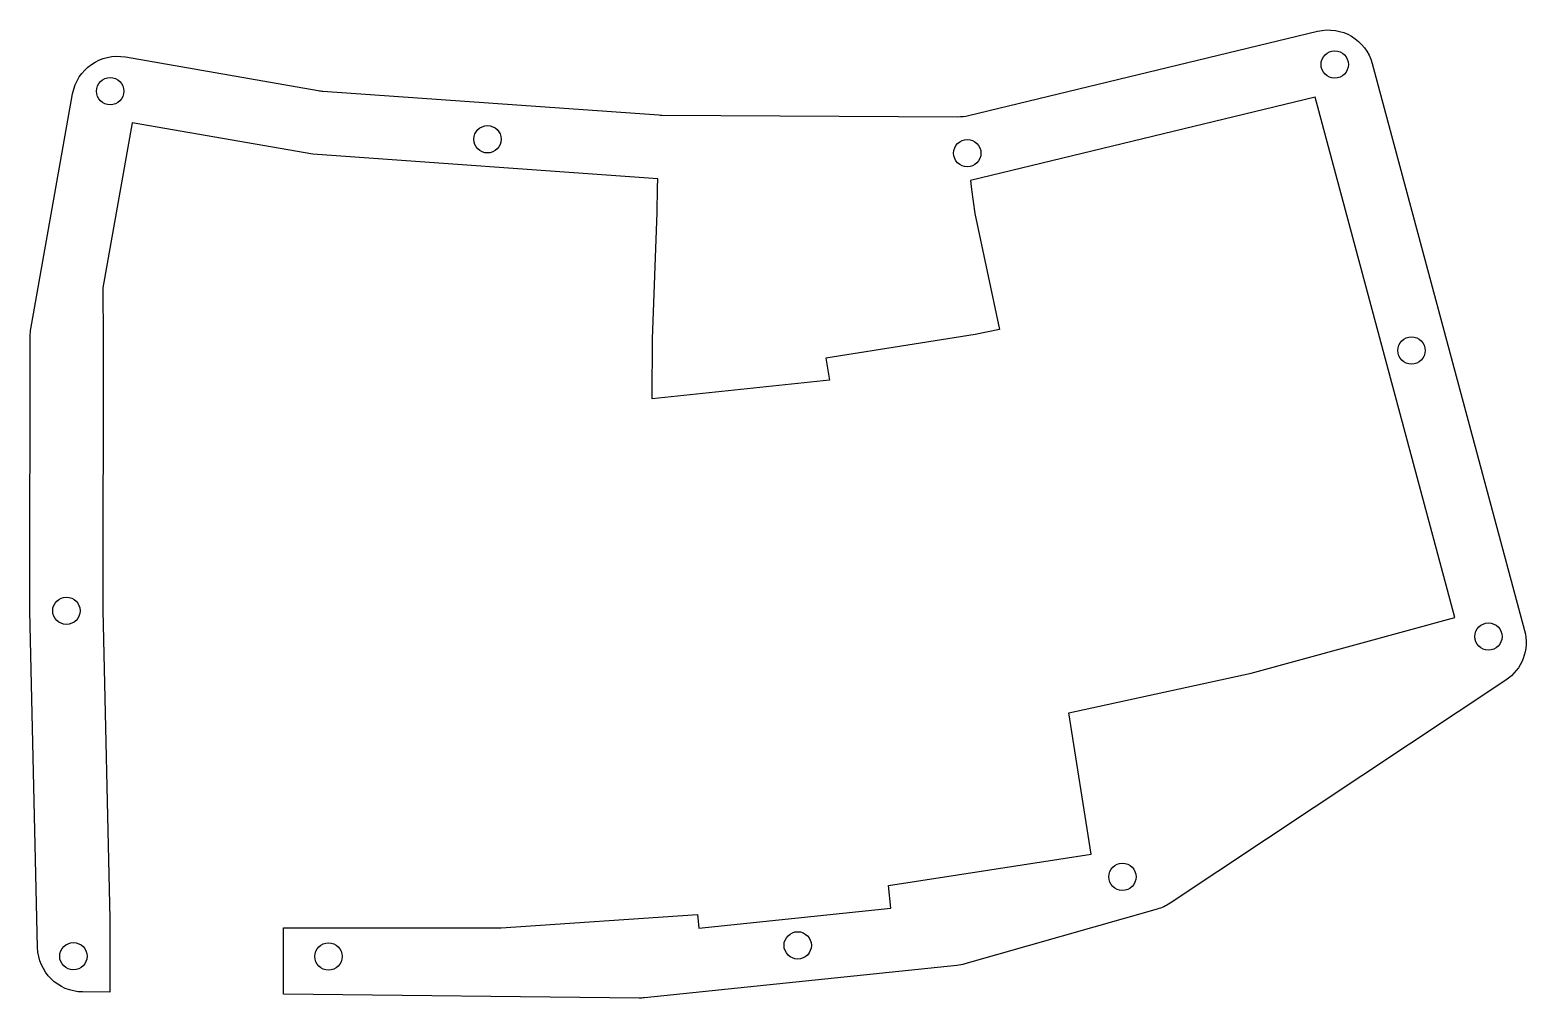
# Model space of a CAD drawing. Header units: millimetres. Extents: x 219 to 383, y -103 to 3.
import ezdxf

# ---------------------------------------------------------------- set-up
doc = ezdxf.new("R2010")
doc.units = ezdxf.units.MM
doc.layers.get('0').update_dxf_attribs({"linetype": 'CONTINUOUS'})

msp = doc.modelspace()

# ---------------------------------------------------------------- linework, layer by layer
msp.add_lwpolyline([(286.34, -103.35, -0.028582), (285.77, -103.37), (246.71, -102.94), (246.71, -95.65), (270.59, -95.65), (292.17, -94.19), (292.32, -95.69), (313.41, -93.5), (313.15, -91.01), (335.4, -87.55), (332.95, -72.05), (352.99, -67.67), (375.36, -61.56), (360.02, -4.44), (322.15, -13.58), (322.27, -14.58), (322.61, -17.21), (325.32, -29.94), (322.66, -30.5), (306.27, -33.1), (306.65, -35.5), (287.17, -37.54), (287.24, -30.97), (287.72, -17.08), (287.78, -14.39), (287.81, -13.39), (249.92, -10.7), (230.09, -7.23), (226.86, -25.36), (226.88, -30.99), (226.85, -60.78), (227.62, -94.65), (227.62, -102.74), (224.63, -102.7, -0.404365), (219.69, -97.82), (218.85, -60.87), (218.88, -30.72, -0.043817), (218.95, -29.85), (223.54, -4.05, -0.413275), (229.33, 0), (250.52, -3.7, 0.025484), (251.02, -3.76), (287.92, -6.38, 0.016376), (288.24, -6.39), (320.73, -6.57, 0.060665), (321.93, -6.43), (360.27, 2.82, -0.406753), (366.27, -0.74), (383, -63, -0.322246), (380.93, -68.47), (344.06, -92.96, -0.077382), (342.66, -93.6), (321.52, -99.62, -0.04353), (320.66, -99.78)], format="xyb", close=True)
for centre in [(362.15, -0.84), (227.66, -3.76), (269.1, -9.05), (321.8, -10.58), (370.59, -32.25), (222.85, -60.83), (379.03, -63.67), (338.83, -90.05), (303.17, -97.58), (223.62, -98.78), (251.64, -98.8)]:
    msp.add_circle(centre, 1.5)

doc.saveas('drawing.dxf')
